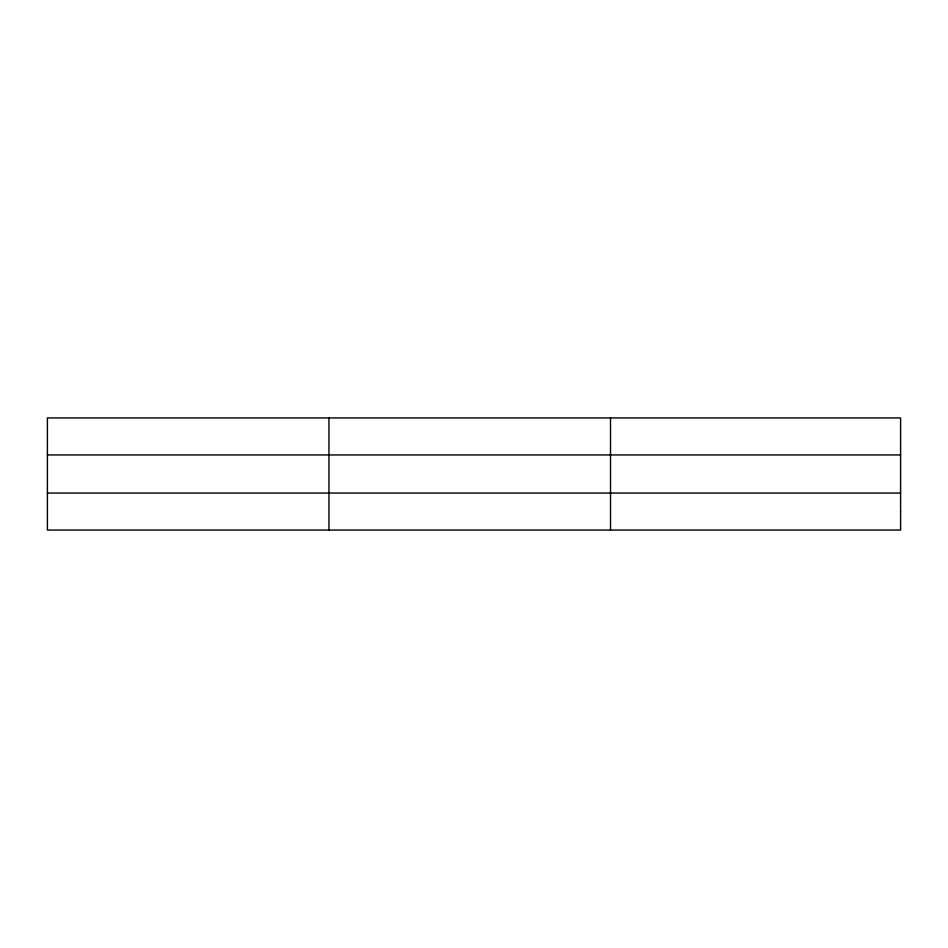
<?xml version="1.0" encoding="UTF-8"?>
<svg xmlns="http://www.w3.org/2000/svg" width="948" height="948" viewBox="0 0 948 948"><rect width="100%" height="100%" fill="white"/><g stroke="black" fill="none" stroke-linecap="round" stroke-linejoin="round"><path stroke-width="1.42" d="M328.956 530.062L328.956 417.938M610.512 530.062L610.512 417.938M47.4 454.945L900.6 454.945M47.4 493.055L900.6 493.055M900.6 511.565L900.6 530.062L47.4 530.062L47.4 417.938L900.6 417.938L900.6 511.565"/></g></svg>
